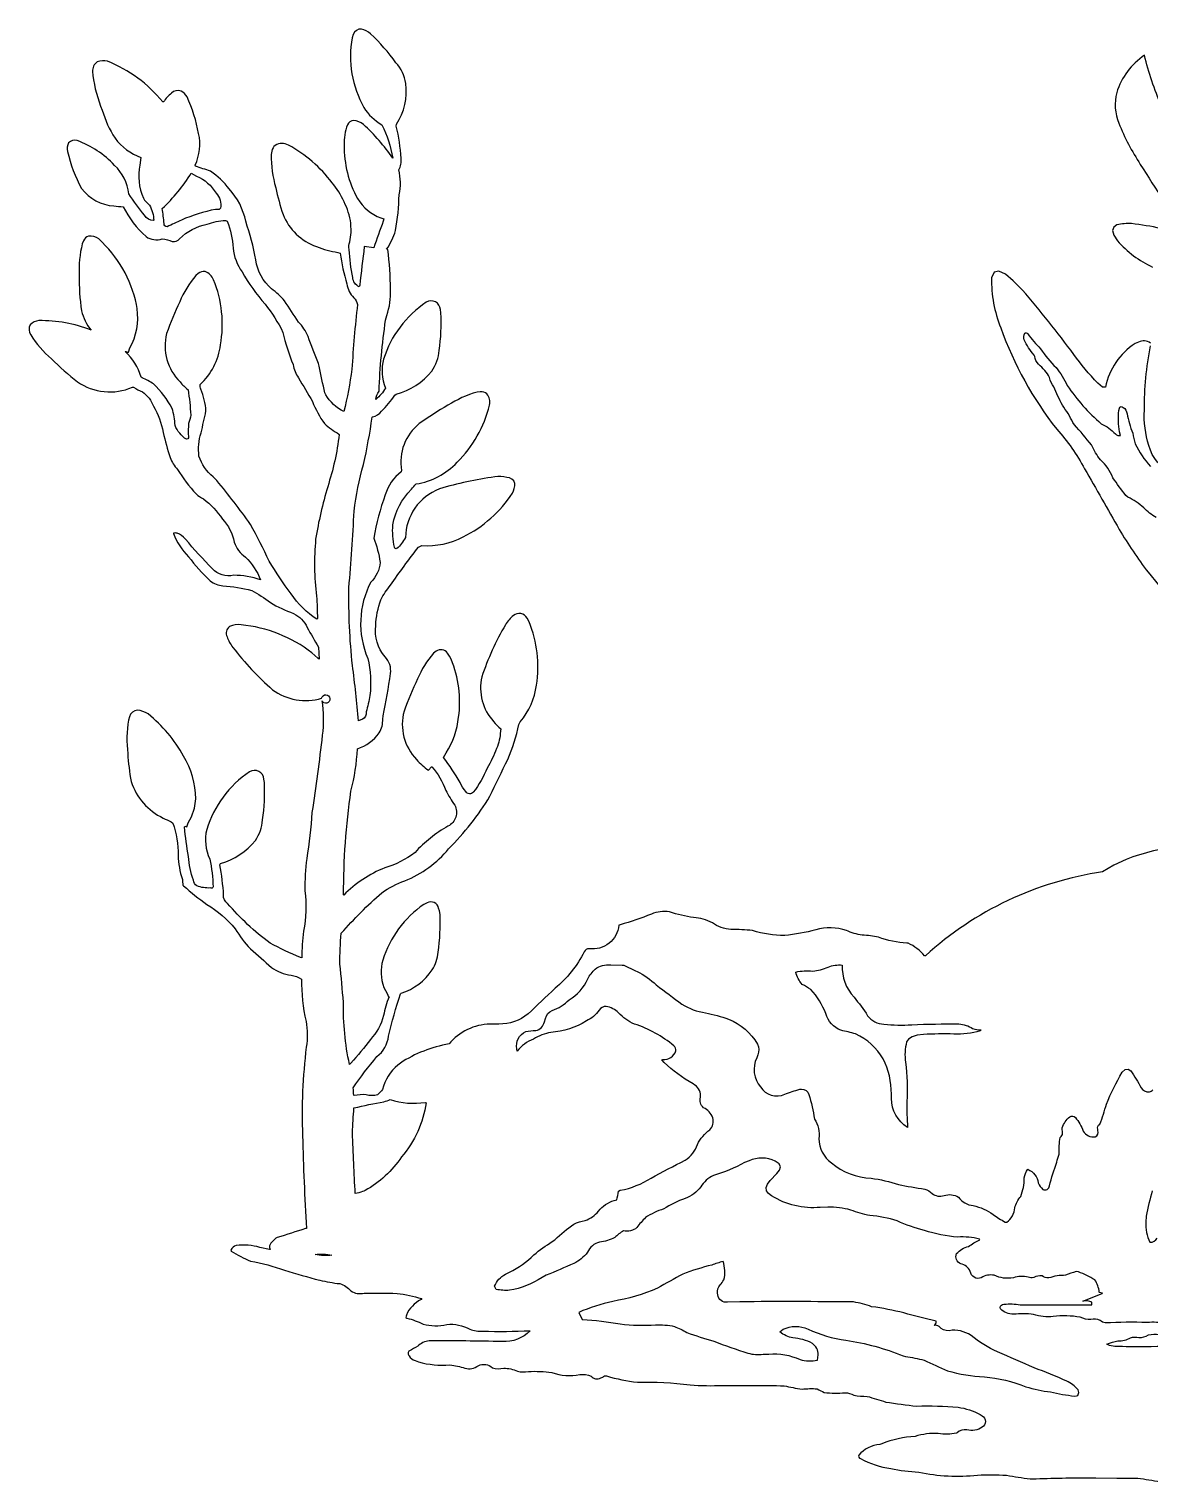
# Model space of a CAD drawing. Extents: x 0.4 to 24.4, y 0.2 to 14.2.
# Drawn here: x 0.43 to 9.95, y 0.49 to 12.83 of the extents above; entities that cross this region are included whole.
import ezdxf

# ---------------------------------------------------------------- set-up
doc = ezdxf.new("R2010")
doc.units = 0
doc.linetypes.add('0', pattern=[0])
doc.layers.add('1', color=7, linetype='0')

msp = doc.modelspace()

# ---------------------------------------------------------------- linework, layer by layer
at = {"layer": '1'}
for points in [[(10.216168, 5.898175, 0.059594), (9.743721, 5.780415), (9.640213, 5.731319), (9.54528, 5.674042, 0.149933), (8.040558, 4.96241), (8.032005, 4.962524, 0.120478), (7.892265, 5.068081), (7.882736, 5.070107, -0.069155), (7.64196, 5.119278, 0.069279), (7.503326, 5.136059, -0.071026), (7.369095, 5.1777, 0.144808), (7.109276, 5.183064, -0.04389), (6.844612, 5.134781, -0.07876), (6.571587, 5.175842, 0.035651), (6.388283, 5.184227, -0.124405), (6.23042, 5.240757, 0.113754), (6.071487, 5.286819, -0.038218), (5.865929, 5.334543, 0.148892), (5.713633, 5.316313, -0.025422), (5.447839, 5.226051), (5.436577, 5.222569, -0.425797), (5.183418, 5.022022, 0.321486), (5.142487, 4.995911, -0.098728), (4.894804, 4.685668, 0.004116), (4.66618, 4.468604, -0.182537), (4.416023, 4.382488), (4.343056, 4.381668, 0.217445), (3.993736, 4.21294, 0.103082), (3.580494, 4.050709), (3.558635, 4.033425, 0.164758), (3.430237, 3.825722, -0.051823), (3.386673, 3.781677, -0.153309), (3.290252, 3.782367, 0.051534), (3.187027, 3.775345), (3.184151, 3.777874, 0.015513), (3.180115, 3.839672, -0.03041), (3.382065, 4.10585, 0.198178), (3.481133, 4.280136, -0.019607), (3.580833, 4.638794), (3.588234, 4.643456, 0.163035), (3.851853, 4.841487, 0.116606), (3.901131, 4.993721, 0.049256), (3.917526, 5.31395), (3.912773, 5.342968), (3.905785, 5.367455, 0.481694), (3.808472, 5.412666), (3.779037, 5.398712, 0.164829), (3.431039, 4.926022, 0.155685), (3.440392, 4.693954), (3.469894, 4.64093), (3.479179, 4.612274), (3.484779, 4.613361, 0.057327), (3.438103, 4.454146, -0.124701), (3.325661, 4.251324, -0.029181), (3.160071, 4.05123), (3.148331, 4.039805, -0.056617), (3.097091, 4.566353, 0.00454), (3.067841, 4.891396, -0.033074), (3.079124, 5.153297, -0.034322), (3.423294, 5.497116, -0.070171), (3.618484, 5.598446, 0.122423), (3.990662, 5.870895, 0.057701), (4.341797, 6.316357, -0.013103), (4.494614, 6.630272, 0.039078), (4.588181, 6.926121), (4.598351, 6.950237, 0.147887), (4.736423, 7.261695, 0.135885), (4.674828, 7.798355), (4.65635, 7.830555, 0.483492), (4.541246, 7.851139, 0.103284), (4.473511, 7.773457, 0.053846), (4.272196, 7.330391, 0.244418), (4.373044, 6.950765, 0.035789), (4.433098, 6.888496), (4.430782, 6.86919, -0.084223), (4.397764, 6.722879, -0.048013), (4.317564, 6.55643, -0.064926), (4.200374, 6.350715, -0.497468), (4.136421, 6.357563, -0.076223), (4.088614, 6.434447, 0.028939), (3.946861, 6.64679), (3.969299, 6.68589, 0.118525), (4.075077, 6.987854, 0.130998), (4.013224, 7.480885), (3.998803, 7.507475), (3.982269, 7.532806, 0.40645), (3.883438, 7.548073), (3.86274, 7.531773, 0.08439), (3.726662, 7.313552, 0.024375), (3.611654, 7.039736, 0.264846), (3.718405, 6.628968, 0.059286), (3.819809, 6.537949), (3.845795, 6.565788), (3.848854, 6.568005, -0.091572), (3.966179, 6.36673, 0.03082), (4.042428, 6.241024, -0.430097), (3.985046, 6.063503, 0.079195), (3.704987, 5.839149, -0.089391), (3.447647, 5.709106, 0.102773), (3.099358, 5.477245), (3.098473, 5.480819, -0.036183), (3.161263, 6.361588, 0.053861), (3.215492, 6.719261, 0.147971), (3.401733, 6.855735, 0.145185), (3.431198, 6.972996), (3.433922, 6.999908, 0.014839), (3.497055, 7.358505, 0.229643), (3.451431, 7.502159, -0.216946), (3.371102, 7.766439, -0.075026), (3.415161, 7.985546, -0.056805), (3.49649, 8.108823, -0.01181), (3.733948, 8.433365), (3.76162, 8.447304, 0.143481), (4.114894, 8.520958, 0.135013), (4.532477, 8.890996, 0.143589), (4.552377, 8.973938, 0.337473), (4.486303, 9.025396, 0.089502), (4.382393, 9.028805, 0.042784), (3.912827, 8.927128, 0.307802), (3.624031, 8.513927, -0.07528), (3.55112, 8.419969, -0.514269), (3.529808, 8.431572, -0.066165), (3.51635, 8.62196, -0.151113), (3.674952, 8.924481, -0.006383), (3.714417, 8.969479, 0.166459), (4.062532, 9.15331, 0.141074), (4.337597, 9.639109, 0.229258), (4.316125, 9.735115, 0.227798), (4.259346, 9.752609), (4.231552, 9.749222, 0.074625), (3.98465, 9.637466, 0.021241), (3.740975, 9.482594, 0.269886), (3.589874, 9.084785), (3.587471, 9.07235, 0.165083), (3.452438, 8.877182, 0.045515), (3.354172, 8.509644, -0.063303), (3.408134, 8.303547, -0.188801), (3.329491, 8.135406, 0.223546), (3.303261, 7.487427, -0.088446), (3.322503, 7.173554, -0.026572), (3.290359, 7.03355, -0.345126), (3.258781, 6.970715), (3.224869, 6.957001, 0.013478), (3.173584, 7.428298, -0.030538), (3.143973, 8.087654, 0.004971), (3.188881, 8.739414, -0.043183), (3.267415, 9.135476, 0.020008), (3.341537, 9.5354), (3.344467, 9.539055, 0.189345), (3.421045, 9.587694, 0.045424), (3.534294, 9.724064), (3.546104, 9.73267, 0.160963), (3.847183, 9.927596, 0.135771), (3.909866, 10.103748, 0.050162), (3.925507, 10.422062), (3.920601, 10.450768, 0.578639), (3.79996, 10.512208, 0.170503), (3.438376, 10.030533, 0.165226), (3.454918, 9.784378, -0.089863), (3.372658, 9.686749, -0.129871), (3.399402, 9.756909), (3.399696, 9.757023, -0.027733), (3.45549, 10.35997), (3.464417, 10.400627, 0.101303), (3.4972, 10.621239, 0.027564), (3.474815, 10.96093), (3.463997, 10.96228, 0.073709), (3.539505, 11.120861, 0.038505), (3.570122, 11.425735, 0.115259), (3.567558, 11.636528, 0.172062), (3.5868, 11.734962, 0.045873), (3.546379, 12.007671), (3.548782, 12.024792, 0.171324), (3.627752, 12.371699, 0.135896), (3.543358, 12.547508, 0.048454), (3.327248, 12.791519, 0.128172), (3.249666, 12.83273, 0.343538), (3.180573, 12.7873), (3.170532, 12.758854, 0.173344), (3.270704, 12.165971, 0.117792), (3.423538, 12.020321, -0.073483), (3.516388, 11.737801, 0.051307), (3.267811, 12.022882, 0.154732), (3.183609, 12.056627, 0.264685), (3.131805, 12.018993, 0.111967), (3.103683, 11.847588, 0.130801), (3.217346, 11.392654, 0.175357), (3.414394, 11.22935), (3.441559, 11.220711), (3.435568, 11.200437, 0.015502), (3.355438, 10.975845), (3.274414, 10.985977), (3.274184, 10.985108, 0.001688), (3.235807, 10.657168), (3.231071, 10.644009, -0.266387), (3.175591, 10.722164, -0.031814), (3.145717, 10.960646, -0.160812), (3.151497, 11.024994), (3.163872, 11.103897), (3.160591, 11.183411, 0.130565), (3.001424, 11.52782, 0.105461), (2.630548, 11.846687, 0.261832), (2.51777, 11.845343, 0.195009), (2.489525, 11.796906), (2.484505, 11.767567, 0.073873), (2.521675, 11.48534, 0.020752), (2.58388, 11.258123, 0.214113), (2.86814, 10.985785, 0.060255), (3.050331, 10.935974), (3.069794, 10.929192, 0.045039), (3.126404, 10.669018, 0.178915), (3.18607, 10.55119, -0.08482), (3.217613, 10.494259, 0.0182), (3.169716, 9.943745, -0.023387), (3.100868, 9.583694, -0.139235), (2.946251, 9.726513), (2.940285, 9.74305, -0.016873), (2.892166, 9.971119), (2.885742, 9.992016, -0.017392), (2.796669, 10.223106, 0.087818), (2.715896, 10.344266, 0.002772), (2.596764, 10.525055, 0.054766), (2.486591, 10.626269, -0.179564), (2.353033, 10.872171, 0.034156), (2.267644, 11.200057, 0.137997), (2.126199, 11.474926, 0.0901), (1.968148, 11.624797, -0.001531), (1.840537, 11.6698), (1.837364, 11.677696, 0.168469), (1.867073, 11.945732, 0.062297), (1.768856, 12.256889, 0.112975), (1.718613, 12.306313, 0.298866), (1.636851, 12.288101, 0.094356), (1.569679, 12.213959), (1.561852, 12.215508, 0.127439), (1.093748, 12.559154, 0.14514), (1.006805, 12.554119, 0.278455), (0.967064, 12.471653), (0.968002, 12.438625, 0.060102), (1.048767, 12.143311, 0.071086), (1.157042, 11.90588, 0.146009), (1.377228, 11.743259), (1.366982, 11.677872, 0.152751), (1.398092, 11.397722, 0.096738), (1.450287, 11.336735, -0.118733), (1.486313, 11.208549), (1.483528, 11.206333, -0.251328), (1.408577, 11.251721, -0.035046), (1.274452, 11.434605, 0.175664), (1.153407, 11.675224, 0.119989), (0.834841, 11.885675, 0.259952), (0.763016, 11.866543, 0.183919), (0.754395, 11.793507, 0.070721), (0.873047, 11.478325, 0.215738), (1.147818, 11.330864, 0.021474), (1.226761, 11.323467, 0.092879), (1.420792, 11.070706, 0.237841), (1.557632, 11.050552, -0.083984), (1.643781, 11.028369, 0.281639), (1.704979, 11.050716, -0.156428), (1.940079, 11.174751, -0.079774), (2.094315, 11.207237), (2.103119, 11.204716), (2.109764, 11.200359, -0.090486), (2.159501, 10.972354, 0.130492), (2.236576, 10.770852, 0.051459), (2.431087, 10.495929, -0.053664), (2.583374, 10.256699, 0.042104), (2.670135, 9.982887, 0.106607), (2.714821, 9.87138, -0.003476), (2.833878, 9.669586, 0.060548), (2.936424, 9.481663, 0.069897), (3.059135, 9.393673), (3.061371, 9.388336, -0.046996), (2.963416, 8.94599, 0.033844), (2.861244, 8.500023, 0.055903), (2.869217, 8.016781, -0.01316), (2.876144, 7.825859), (2.872543, 7.820034, -0.100241), (2.652276, 8.035519, -0.023054), (2.466301, 8.312988, 0.016594), (2.307236, 8.625843, 0.020706), (2.02112, 8.998093), (1.99152, 9.029306, -0.147805), (1.870346, 9.206257, -0.110982), (1.887841, 9.4033, 0.008769), (1.92968, 9.589588, 0.08478), (1.885832, 9.77477, -0.044135), (1.879066, 9.81282, 0.175008), (2.052857, 10.150422, 0.141551), (1.994782, 10.702877, 0.211009), (1.922092, 10.772913, 0.228186), (1.864693, 10.757908), (1.843918, 10.740448, 0.079488), (1.707069, 10.516022, 0.026114), (1.595475, 10.247006, 0.265755), (1.709181, 9.835608, 0.029859), (1.7771, 9.769192, -0.032789), (1.79985, 9.55415, -0.064591), (1.781769, 9.48159, 0.032127), (1.780769, 9.361246, -0.325651), (1.764679, 9.348568, -0.157897), (1.667099, 9.466187, 0.067327), (1.641937, 9.611366, 0.083843), (1.483696, 9.818871, 0.057952), (1.387756, 9.869839), (1.379036, 9.87664, 0.132392), (1.243393, 10.094769, 0.01824), (1.27079, 10.088421), (1.282303, 10.124245, 0.17033), (1.344699, 10.458402), (1.339243, 10.494571, 0.156476), (1.018761, 11.050186, 0.207307), (0.933025, 11.073584, 0.230614), (0.889465, 11.033916), (0.878639, 11.008503, 0.075357), (0.853462, 10.741779, 0.044559), (0.872761, 10.440378, 0.110111), (0.95327, 10.275394, 0.101346), (0.510301, 10.356481, 0.174174), (0.437057, 10.320843, 0.288528), (0.441704, 10.236294, 0.075605), (0.616661, 10.031025, 0.02258), (0.837826, 9.836156, 0.256333), (1.304329, 9.790272), (1.3153, 9.79269, 0.068376), (1.390282, 9.75238, -0.14879), (1.483471, 9.629235, -0.090184), (1.566141, 9.407282, 0.016224), (1.624527, 9.192711, 0.089556), (1.68795, 9.093338, 0.044881), (1.845449, 8.884539, 0.074023), (1.908791, 8.843155, -0.079019), (2.069298, 8.671187, -0.137404), (2.170096, 8.474853, 0.163603), (2.26519, 8.348537, -0.098498), (2.393593, 8.154636, 0.081373), (2.164978, 8.193645, -0.262413), (1.983719, 8.247635, -0.018277), (1.755588, 8.501521, 0.108034), (1.684273, 8.551432, 0.128604), (1.653267, 8.55035), (1.652466, 8.547455, 0.096653), (1.781197, 8.350788, 0.032565), (1.96497, 8.147312, 0.155536), (2.074135, 8.104439, -0.041904), (2.317856, 8.065327, -0.045814), (2.476341, 7.961777, 0.044866), (2.673025, 7.869508, -0.163153), (2.789665, 7.751659, 0.012265), (2.885979, 7.583626), (2.891006, 7.481808), (2.878372, 7.489868), (2.82959, 7.534081, 0.143277), (2.228401, 7.772594, 0.153164), (2.130493, 7.757421, 0.369673), (2.109377, 7.671304, 0.093001), (2.157837, 7.581665, 0.048008), (2.494772, 7.22169, 0.235028), (2.911876, 7.149876, -6.599393), (2.914211, 7.128759, -0.068946), (2.917245, 6.834438, -0.009868), (2.829865, 6.179626, -0.027921), (2.785156, 5.788784, 0.02915), (2.768417, 5.514587, -0.092755), (2.756966, 5.170731, 0.0301), (2.744484, 4.945254), (2.732323, 4.947514, -0.025681), (2.473724, 5.070133, -0.05948), (2.113413, 5.407296, -0.307604), (2.079567, 5.476486, 0.030997), (2.047211, 5.735397), (2.053696, 5.747025, 0.161131), (2.349492, 5.942499, 0.133308), (2.410271, 6.115562, 0.050113), (2.42598, 6.434063), (2.421089, 6.462795, 0.579531), (2.30015, 6.52437, 0.173426), (1.936191, 6.033713, 0.175314), (1.961983, 5.784065, -0.047926), (1.989659, 5.546996, -0.520102), (1.967484, 5.538155, -0.103901), (1.852079, 5.555356, -0.24727), (1.824022, 5.603948, -0.080564), (1.781326, 5.804384, -0.02604), (1.748358, 6.056319), (1.749634, 6.061584, 0.012116), (1.767464, 6.057411), (1.778717, 6.09219), (1.807533, 6.142178), (1.833389, 6.216988), (1.843292, 6.295227, 0.133999), (1.738979, 6.658432, 0.101299), (1.437318, 7.01597, 0.129801), (1.346979, 7.04833, 0.324225), (1.280327, 6.992264), (1.271355, 6.963642, 0.070173), (1.265617, 6.679398, 0.036039), (1.294769, 6.441734, 0.209848), (1.566334, 6.132299, 0.023245), (1.633392, 6.100704), (1.648689, 6.089165, -0.094641), (1.692065, 5.815362, 0.065776), (1.728928, 5.611393, 0.055993), (1.734512, 5.560982), (1.738953, 5.555333, 0.011339), (1.935616, 5.39735, -0.088081), (2.178741, 5.191566, 0.049799), (2.306549, 5.019855, -0.018215), (2.485565, 4.862801, 0.126236), (2.653182, 4.798368, -0.096326), (2.741142, 4.764084, 0.06317), (2.780495, 4.404606, -0.080337), (2.781883, 4.187096, 0.040918), (2.749784, 3.434141, 0.008935), (2.783371, 2.646276), (2.774851, 2.644653, 0.004388), (2.534948, 2.568349, 0.187074), (2.470594, 2.49881, 0.151946), (2.473442, 2.468319), (2.468742, 2.468193), (2.386635, 2.48571, 0.099109), (2.187272, 2.502024, 0.220227), (2.142075, 2.463074), (2.143936, 2.453091, 0.038288), (2.308197, 2.368694, -0.0438), (2.596827, 2.291716, 0.006903), (2.895768, 2.205984, 0.025632), (3.066078, 2.177464, -0.143867), (3.160927, 2.115498, 0.194289), (3.2732, 2.095756, -0.019799), (3.552338, 2.094456, -0.044547), (3.761757, 2.050766), (3.756317, 2.042999, 0.175662), (3.632007, 1.910277), (3.629488, 1.900027), (3.627739, 1.889618), (3.636803, 1.883934, -0.058472), (3.774086, 1.83371, 0.122635), (3.974775, 1.830867, -0.150295), (4.170393, 1.790907, 0.109473), (4.279495, 1.773529, 0.016536), (4.681931, 1.777637, -0.218146), (4.446129, 1.685101, 0.007343), (3.825764, 1.691198, 0.173082), (3.727704, 1.645174, -0.03605), (3.656967, 1.608147, 0.425179), (3.656403, 1.56329, 0.222084), (3.705811, 1.523943), (3.733793, 1.513392, 0.089018), (4.001541, 1.486752, -0.065872), (4.128967, 1.458988, 0.21974), (4.242653, 1.480572, -0.314243), (4.363051, 1.462719, 0.143086), (4.45816, 1.4604, -0.09713), (4.574677, 1.433414, 0.091466), (4.667747, 1.431681, -0.041543), (4.867378, 1.423615, 0.143678), (5.104699, 1.406131, -0.126197), (5.201136, 1.391913, 0.367643), (5.282617, 1.37699), (5.299417, 1.384046, -0.290824), (5.332766, 1.393501, 0.045157), (5.593417, 1.3397, -0.044723), (6.041637, 1.316772, 0.029086), (6.319496, 1.313558, -0.005114), (6.841019, 1.310364, 0.023144), (6.991867, 1.281517, -0.052245), (7.120987, 1.283688, 0.01045), (7.180161, 1.253052, 0.043358), (7.35816, 1.251109, -0.103839), (7.432864, 1.229973, 0.04245), (7.546227, 1.220367, -0.012158), (7.703049, 1.172222, 0.018599), (7.967155, 1.137699, -0.028198), (8.316814, 1.127684, -0.084218), (8.505791, 1.06694), (8.52256, 1.054741, -0.585378), (8.521835, 0.958317, -0.238326), (8.39309, 0.935742, 0.247328), (8.309796, 0.909221), (8.304268, 0.906752, -0.092893), (8.149614, 0.905403, 0.084456), (7.952902, 0.880378, 0.078525), (7.669662, 0.817296), (7.65321, 0.81272, 0.183946), (7.473315, 0.720913, 0.457389), (7.489693, 0.692657, 0.099417), (7.746178, 0.607563, 0.040427), (7.983872, 0.57761, 0.081099), (8.482032, 0.551399, -0.026533), (8.72892, 0.550236, 0.012662), (8.929451, 0.519974), (8.97954, 0.520723, -0.012582), (9.486866, 0.526929), (9.665443, 0.526476), (9.844021, 0.525567, -0.010085), (10.033574, 0.494749, -0.085092)], [(10.04665, 12.181223, -0.051379), (9.900276, 12.610641, 0.16679), (9.664532, 12.294044, 0.162584), (9.682785, 12.033382, 0.050047), (9.865248, 11.683756, 0.024444), (10.283989, 11.075611, 0.046233), (9.791166, 11.180427, 0.075626), (9.666512, 11.1688), (9.639595, 11.150356), (9.630051, 11.122051), (9.640823, 11.08263), (9.670708, 11.035503, 0.102727), (9.969485, 10.811055, 0.051894)], [(9.950653, 10.165905, 0.280088), (9.850571, 10.174747), (9.820572, 10.161015, 0.202439), (9.569138, 9.792469), (9.544983, 9.792439), (9.503265, 9.825832, -0.035108), (9.299889, 10.069912, 0.020668), (8.863754, 10.615883), (8.786469, 10.694893), (8.718857, 10.750599), (8.663643, 10.777332), (8.62355, 10.769417), (8.602013, 10.720623, 0.104383), (8.680067, 10.296212, 0.08041), (9.155334, 9.433655, -0.064044), (9.391351, 9.098886, -0.002645), (9.686071, 8.583106, 0.024641), (9.930741, 8.219372), (10.019859, 8.113605)], [(10.001175, 8.684853, -0.08651), (9.894836, 8.767353, 0.070873), (9.760078, 8.857269), (9.741852, 8.87265, -0.020564), (9.632599, 9.021416, 0.113954), (9.52829, 9.173664, -0.068591), (9.449921, 9.300785, 0.020965), (9.305641, 9.472015), (9.293129, 9.49123, 0.04368), (9.203278, 9.637825, -0.016606), (9.131001, 9.794105, -0.117114), (9.095131, 9.872971, 0.105835), (8.999962, 9.98563, -0.157092), (8.968803, 10.052464), (8.962425, 10.06443, -0.070413), (8.879082, 10.194874, -0.177567), (8.883102, 10.248711, -0.509564), (8.908455, 10.243782, 0.022769), (9.017708, 10.117558, 0.051572), (9.149637, 9.957265, -0.073564), (9.244125, 9.806011, 0.065876), (9.533806, 9.480583, -0.097941), (9.653544, 9.393981, 0.279166), (9.696342, 9.381611), (9.688647, 9.412045, -0.073875), (9.683356, 9.59365), (9.687508, 9.612164, -0.622588), (9.720504, 9.619364, -0.213899), (9.752632, 9.566284, 0.043833), (9.800591, 9.400798, 0.022004), (9.821129, 9.30933, 0.060978), (9.950455, 9.116821, 0.029277)], [(10.448097, 9.083286, -0.496947), (9.938012, 9.29465, -0.089018), (9.899509, 9.59669, -0.048555), (9.951569, 10.143467)], [(10.079727, 1.840824, 0.058426), (9.924057, 1.847488, 0.021437), (9.566819, 1.84357, -0.151439), (9.522934, 1.865532, 0.187857), (9.446037, 1.872425, -0.107679), (9.355171, 1.891724, 0.079839), (9.125267, 1.8974, -0.100678), (8.95826, 1.916134, 0.070113), (8.788379, 1.916957, -0.202393), (8.676521, 1.963905), (8.674011, 1.974644, -0.325201), (8.707214, 2.002331, -0.07259), (8.846163, 1.998096, 0.001617), (9.454213, 1.998142), (9.454201, 2.01955, 0.146297), (9.377045, 2.029385), (9.540512, 2.094765), (9.542809, 2.096199), (9.51902, 2.101913), (9.516449, 2.105076, 0.119804), (9.478882, 2.209835, 0.042961), (9.339989, 2.27758), (9.320076, 2.28035, 0.022811), (9.230309, 2.248249, 0.082805), (9.08775, 2.225678, -0.202292), (9.031136, 2.243107, 0.182242), (8.959892, 2.228371, -0.174162), (8.913023, 2.233693, 0.138075), (8.787744, 2.226651, -0.150526), (8.623001, 2.248402, 0.206468), (8.514817, 2.226848, -0.487161), (8.420874, 2.282005, 0.249722), (8.339888, 2.345788, -0.389036), (8.303192, 2.432121, -0.142048), (8.406513, 2.494324, 0.072402), (8.450974, 2.524681), (8.501099, 2.549801), (8.499184, 2.556381, 0.067778), (8.315735, 2.573246, -0.06257), (8.032074, 2.628117, -0.038944), (7.799866, 2.710167, 0.061217), (7.568126, 2.755503, -0.048335), (7.406163, 2.802267, 0.079971), (7.211418, 2.826294), (7.146873, 2.825031, -0.163313), (6.733665, 2.923401), (6.707924, 2.944469), (6.691353, 2.966671), (6.686783, 2.992798), (6.698265, 3.022408), (6.721352, 3.052456), (6.778099, 3.112213), (6.799644, 3.141094), (6.808548, 3.168755), (6.798759, 3.194786), (6.764214, 3.218773, 0.212257), (6.542511, 3.221844), (6.504044, 3.205669, -0.054252), (6.240504, 3.095788, 0.152988), (6.131577, 2.999297, -0.149151), (5.999367, 2.901943, 0.042099), (5.817429, 2.812809, 0.06014), (5.662674, 2.739082, 0.041614), (5.590096, 2.653797, -0.25327), (5.475883, 2.627392, 0.048201), (5.401085, 2.568619, -0.101158), (5.27245, 2.531063, 0.213217), (5.169035, 2.44352, -0.131317), (5.053825, 2.349289, -0.009216), (4.820107, 2.248444), (4.784042, 2.230175, -0.106909), (4.506351, 2.121111, -0.077725), (4.39418, 2.129017), (4.380089, 2.155045, -0.191149), (4.474152, 2.256618), (4.508507, 2.276363, 0.090407), (4.71501, 2.42203, -0.040431), (4.871216, 2.534122), (4.892792, 2.550739, -0.035286), (5.054863, 2.683239, -0.06487), (5.149925, 2.713699, 0.133299), (5.26281, 2.793339, -0.145033), (5.396725, 2.884543), (5.417999, 2.889671, 0.02126), (5.434158, 2.962158), (5.448448, 2.9706, 0.097227), (5.71022, 3.074448, -0.011703), (6.000195, 3.225589, 0.168067), (6.103838, 3.360649, -0.1211), (6.20843, 3.483584, 0.279993), (6.23423, 3.585819, 0.209053), (6.154877, 3.671837, -0.293951), (6.13075, 3.760508, 0.271576), (6.082588, 3.862995), (6.066086, 3.875786, -0.059941), (5.820343, 4.056015), (5.802025, 4.077389), (5.809479, 4.081581, 0.33738), (5.920695, 4.154226, 0.269828), (5.903893, 4.196911, 0.0977), (5.568161, 4.381859, -0.106501), (5.433856, 4.478403, 0.143689), (5.329509, 4.532056, 0.257237), (5.268188, 4.499256, -0.123391), (5.160789, 4.408394, -0.123092), (4.859306, 4.310986, 0.097437), (4.711372, 4.255039, 0.129088), (4.571388, 4.152206), (4.569496, 4.17075, -0.346951), (4.64579, 4.318893, -0.045064), (4.731255, 4.32769, 0.292683), (4.804169, 4.399815), (4.812607, 4.430759, -0.259088), (4.871193, 4.49604, 0.088004), (5.014816, 4.586765, 0.147475), (5.172462, 4.765006, -0.082583), (5.235252, 4.849483, -0.178468), (5.367836, 4.884079), (5.465118, 4.883648), (5.47924, 4.882679), (5.577179, 4.833729), (5.591942, 4.829552, -0.071613), (5.754372, 4.714363, -0.000676), (5.972388, 4.549874, 0.100241), (6.171796, 4.477463, -0.02822), (6.368624, 4.424349, -0.162876), (6.613373, 4.21257, -0.206386), (6.615616, 4.119659), (6.607628, 4.096355, 0.303344), (6.640472, 3.848045, 0.380463), (6.845274, 3.786898, -0.012869), (6.972666, 3.828664), (6.986302, 3.82919, -0.359425), (7.050491, 3.783237, -0.030505), (7.098228, 3.575802, -0.172028), (7.13506, 3.408868, 0.24333), (7.241906, 3.2034, 0.164944), (7.579347, 3.072008, -0.054608), (7.810745, 3.019352, 0.013561), (8.03405, 2.98111, -0.150113), (8.097008, 2.942787, 0.248424), (8.19825, 2.926018, -0.21832), (8.321304, 2.912651, 0.219932), (8.446615, 2.839909, -0.110242), (8.614593, 2.76423, 0.019715), (8.71653, 2.700741), (8.730499, 2.698696, 0.226872), (8.799088, 2.822147, -0.098509), (8.849091, 2.918976, 0.110952), (8.879086, 3.07481, -0.132164), (8.910652, 3.148506, -0.26078), (8.998982, 3.033428, 0.118073), (9.036362, 2.977737, 0.51196), (9.094292, 3.008293, -0.028777), (9.155231, 3.208718, -0.0094), (9.176613, 3.27845, -0.036672), (9.183311, 3.41914, 0.264962), (9.204544, 3.455421), (9.202179, 3.502136, -0.140896), (9.266086, 3.594907, -0.327469), (9.313667, 3.588264, -0.097422), (9.380879, 3.473007, 0.314839), (9.482427, 3.424465, 0.395496), (9.504311, 3.476948), (9.503653, 3.488738, -0.346486), (9.521233, 3.53199, 0.03497), (9.576668, 3.702435, -0.025868), (9.710517, 3.973488), (9.737198, 3.996414), (9.761444, 3.998871), (9.78347, 3.984772, -0.036743), (9.871556, 3.841473, 0.302795), (9.942287, 3.807321, 0.132602), (9.971474, 3.823505, -0.014529)], [(9.966507, 2.966217, 0.018437), (9.914787, 2.751347), (9.91291, 2.700951, 0.126933), (9.945259, 2.529644, 0.320485), (10.009247, 2.564987)], [(10.44455, 1.84203, -0.00001), (10.575577, 1.818512, 0.180983)], [(10.738978, 1.646713, 0.009272), (9.90445, 1.640519, -0.015164), (9.649445, 1.644989), (9.603348, 1.652592), (9.5821, 1.664497, -0.03915), (9.674301, 1.692997, 0.166936), (9.782379, 1.717388, -0.14298), (9.853455, 1.719685, 0.151418), (9.934395, 1.742924, -0.085027), (10.02668, 1.746407, 0.096735)]]:
    msp.add_lwpolyline(points, format="xyb", dxfattribs=at)
for points in [[(1.721878, 11.211193, 0.001506), (1.599427, 11.154441, -0.482877), (1.573494, 11.180321, 0.023603), (1.558258, 11.309406, 0.067866), (1.804703, 11.60928), (1.849594, 11.584312, -0.157539), (2.015518, 11.43956, -0.229033), (2.053232, 11.312337, -0.345932), (2.025841, 11.300728), (2.011414, 11.30151, 0.050188)], [(7.213303, 4.866219, -0.114568), (7.333191, 4.883751, 0.200703), (7.433907, 4.609871, -0.026572), (7.548904, 4.453396, 0.214563), (7.687386, 4.38044, 0.044047), (7.923821, 4.377043, -0.006148), (8.325176, 4.384828, -0.106065), (8.440825, 4.345425, 0.102235), (8.513451, 4.331924), (8.505051, 4.325134, -0.089138), (8.281921, 4.297779, 0.019028), (8.023109, 4.293953), (7.970482, 4.286686), (7.927383, 4.274227), (7.896179, 4.255253), (7.879852, 4.230766, 0.096068), (7.871002, 4.057831, -0.047053), (7.883029, 3.723409, 0.024465), (7.888351, 3.503692, -0.26158), (7.753067, 3.751274), (7.750854, 3.787582, 0.121081), (7.681421, 4.086228, 0.151044), (7.447105, 4.298954, 0.016216), (7.321396, 4.329163, -0.223142), (7.193024, 4.47057, 0.098925), (7.066071, 4.676929, 0.021212), (6.993156, 4.719128, -0.129964), (6.939835, 4.824287, -0.070182), (7.082703, 4.832245, 0.084827)], [(3.25943, 2.959538, -0.03566), (3.197891, 2.942701, -0.006152), (3.174321, 3.458591, -0.009136), (3.186539, 3.669956, -0.011588), (3.441221, 3.722784, 0.01048), (3.495377, 3.740265, 0.117865), (3.790878, 3.716888), (3.800125, 3.713978, -0.141877), (3.590622, 3.253597, -0.118951), (3.280843, 2.96812), (3.270215, 2.963634)], [(2.85704, 2.424854, -0.091774), (2.998764, 2.419735, -0.086071)], [(5.095947, 1.933575), (5.125931, 1.873623, -0.031974), (5.447878, 1.835264, 0.05344), (5.747816, 1.828626, -0.046746), (5.907982, 1.814709, -0.035872), (6.013107, 1.762562, 0.016177), (6.242617, 1.688581, 0.01432), (6.533121, 1.586747, 0.092063), (6.66256, 1.577267), (6.710884, 1.579544, -0.124835), (6.975039, 1.533323, 0.128795), (7.122818, 1.528725), (7.129837, 1.573673, 0.24455), (7.079651, 1.669415, 0.104332), (6.914837, 1.716786, -0.130336), (6.804642, 1.766842), (6.831085, 1.789696, -0.22256), (7.042816, 1.791313, 0.079625), (7.365067, 1.697762, -0.057933), (7.850029, 1.564971), (7.870168, 1.559185, -0.030853), (8.028488, 1.527313, 0.009922), (8.227409, 1.438316, 0.06532), (8.540519, 1.386598, -0.072156), (8.892818, 1.301672, 0.040746), (9.103226, 1.25758, 0.035072), (9.307945, 1.223156), (9.32431, 1.224506), (9.333542, 1.228828), (9.343857, 1.252159), (9.336769, 1.276237, 0.105024), (9.239899, 1.349072, 0.026302), (8.963745, 1.461605, 0.014006), (8.651442, 1.597639, -0.057789), (8.42737, 1.737055, 0.196977), (8.241451, 1.777943, -0.225562), (8.156567, 1.813565, 0.181741), (8.113083, 1.823208, 0.302682), (8.130646, 1.859467, -0.014553), (7.855711, 1.928564, 0.024567), (7.58326, 1.981838, 0.048257), (7.428062, 2.021927, 0.004759), (6.463597, 2.02362), (6.357704, 2.019012), (6.344685, 2.019155, -0.422362), (6.275059, 2.095591, -0.213586), (6.296331, 2.166371, 0.023558), (6.327965, 2.209366, 0.152882), (6.320984, 2.366344, 0.018508), (6.2257, 2.335312, 0.036857), (5.978683, 2.257401, 0.008047), (5.764015, 2.138954, -0.061228), (5.385586, 2.027034, 0.04691)]]:
    msp.add_lwpolyline(points, format="xyb", close=True, dxfattribs=at)

doc.saveas('drawing.dxf')
